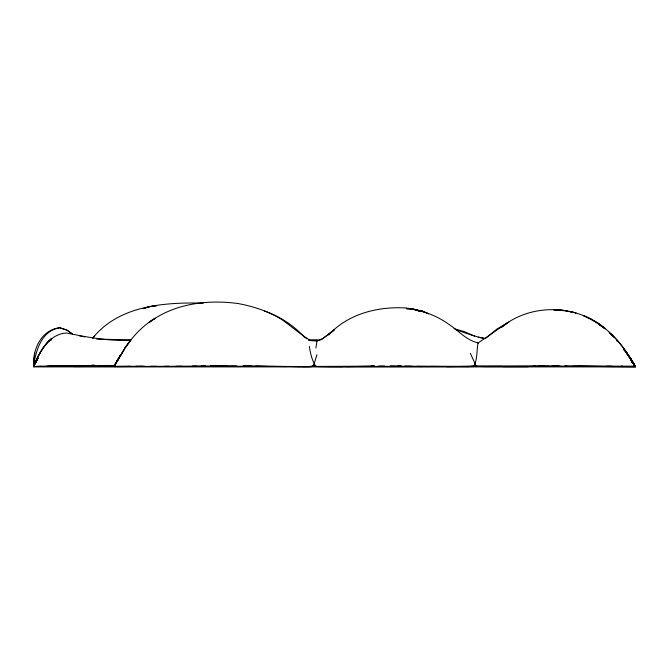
<?xml version="1.0" encoding="UTF-8"?>
<svg xmlns="http://www.w3.org/2000/svg" width="669" height="669" viewBox="0 0 669 669"><rect width="100%" height="100%" fill="white"/><g stroke="black" fill="none" stroke-linecap="round" stroke-linejoin="round"><path stroke-width="1" d="M33.718 365.884C32.447 349.26 41.52 329.733 59.733 327.701L66.825 330.06L72.536 334.048L66.883 330.06L59.8 327.835C41.771 330.453 35.909 350.238 33.609 365.7L38.024 358.283L33.701 365.993C39.638 351.543 48.971 334.149 66.465 332.986C87.606 337.276 108.821 341.332 130.589 340.262M33.726 364.664L34.679 353.04M41.511 366.286L33.45 366.545L33.843 365.751L33.45 366.545L55.811 365.675L73.741 366.018L78.173 365.433L87.187 366.052L94.354 365.466M470.332 353.282L476.345 366.503L635.266 366.336C625.783 350.439 615.003 333.998 598.772 324.289L605.052 328.554L590.819 318.82L583.544 315.643L598.563 323.319L605.102 328.722C576.695 304.044 530.542 303.141 501.574 327.2L507.528 322.851C497.519 329.382 488.036 336.457 478.067 342.938C476.495 350.648 477.666 359.496 473.652 366.553L328.68 366.679L315.325 366.528L314.99 366.052L317.524 366.52L342.561 366.629M315.902 348.072L316.989 341.048L323.094 338.322L334.182 329.8L328.621 334.968C348.106 313.736 378.169 306.21 406.183 308.008C421.169 310.048 435.962 315.149 448.339 323.955C458.365 330.394 466.268 340.454 478.444 342.946L478.067 342.938M316.922 354.695L313.527 365.91L308.702 366.645L248.617 366.102L239.577 366.562L217.149 365.976L208.159 366.503L73.749 366.553L143.107 366.261M33.617 366.077L36.904 359.679L33.634 366.085L33.868 365.575C38.342 355.624 43.184 345.421 51.781 338.338C43.125 345.58 38.158 355.925 33.634 366.035L38.409 355.95M37.765 358.367L33.693 365.935L37.74 358.417M73.791 366.461L73.833 366.378M33.843 365.642L36.561 360.675M113.881 366.562L124.601 348.875L113.881 366.553L120.295 355.64L113.922 366.47L130.639 366.278M119.199 357.121L113.947 366.453L125.362 347.336L130.672 340.295L124.877 348.148C132.83 336.34 142.748 325.519 155.133 318.293L149.12 322.416C174.3 303.5 207.858 299.336 238.365 303.592C253.752 306.469 268.386 311.286 281.774 319.523C291.416 326.464 300.381 334.241 310.441 340.613L316.989 341.048M113.922 366.47L120.203 355.532L114.123 366.604L169.884 366.286L164.591 366.278M475.291 366.353L566.685 366.278M92.79 338.129L94.714 335.821L92.682 338.113C118.982 305.407 164.373 302.171 203.276 303.149M474.38 366.018L468.425 366.637L430.318 366.403M474.472 366.194L446.892 366.712M485.928 338.163L496.908 329.039L509.151 321.839M321.304 339.752L333.873 330.193M50.961 339.885L48.753 341.29L51.488 339.743M401.04 366.227C371.839 366.445 341.943 366.629 313.1 366.495L301.577 366.637M250.214 365.767L243.993 365.684M224.115 365.659L216.965 365.592M210.86 365.784L212.65 365.567M210.676 365.792L212.466 365.583M225.001 365.675L221.422 366.102L216.94 365.575M250.273 365.901L244.001 365.558M371.22 365.918L373.912 365.617M104.807 365.567L100.375 366.035L97.657 365.642M400.731 365.65L398.055 365.926L400.748 365.709M104.197 365.634C85.063 365.876 65.997 365.199 46.872 366.261M397.996 365.951L400.706 365.684M182.403 366.261L176.19 366.269M210.66 365.834L216.062 365.6M204.881 366.043L170.863 366.286M209.18 366.303L199.345 366.278M370.584 366.311L346.467 366.612M236.834 366.269L211.847 366.052M156.496 366.278L150.282 366.286M225.119 365.692L210.785 365.751M225.194 366.094L202.958 366.261M372.006 365.809L373.787 365.684M225.152 365.742L218.939 365.65M236.818 366.269L231.491 366.286M384.742 366.269L378.378 366.252M557.929 366.303L532.95 366.319M250.934 365.684L245.632 365.583M252.029 366.261L243.098 366.211M411.652 366.269L404.561 366.278M251.109 366.269L243.081 366.194M474.405 365.542L474.639 365.893M144.905 366.278L135.983 366.261M250.122 365.918L243.926 365.567M396.474 366.303L390.278 366.169M544.541 366.269L538.328 366.261M308.953 340.178L320.493 340.036M501.884 366.361L390.161 366.252M558.858 366.286L551.699 366.294L559.702 366.261M535.635 366.278L475.968 366.395L486.388 366.645M612.01 366.278L606.432 366.286M384.892 366.294L378.654 366.269M196.669 366.286L192.254 366.294L198.442 366.269M564.176 366.294L635.341 366.52L630.859 358.827L625.833 352.145L627.564 354.553M374.573 366.152L315.843 366.436C311.913 360.633 310.475 353.19 309.304 346.341M426.32 366.428L417.013 366.286M549.015 366.269L475.483 366.361M291.818 366.545L311.403 366.595L313.903 366.043L311.403 366.595L271.765 366.453M439.491 366.47L425.902 366.436M564.235 366.252L635.266 366.353C628.5 354.252 620.606 342.603 610.136 333.388M211.22 366.094L290.045 366.528M561.534 366.278L532.909 366.403M308.718 340.086L317.624 340.22M33.45 366.896L635.55 366.896M503.113 366.637L528.485 366.612L486.413 366.612M286.282 366.604L254.705 366.278M96.771 339.116L131.375 339.869M399.134 366.144L400.948 366.177M614.376 366.62L635.374 366.562L633.367 363.819M614.334 366.645L572.982 366.252M288.088 366.47L300.214 366.629M201.72 365.675L205.316 365.876M201.896 365.625L205.492 365.851M107.801 365.617L114.09 366.094M269.707 366.52L256.486 366.286M577.64 366.286L635.408 366.62L631.921 361.461M568.667 366.537L565.104 366.303L635.433 366.654L631.962 361.369M404.653 366.269L421.821 366.587M313.778 365.751L315.542 365.884M413.743 309.262L406.551 308.718L413.643 309.045L420.4 311.545L414.696 309.588M109.373 365.475L113.839 365.893L98.569 365.659M313.769 365.818L315.542 366.01M114.09 365.976L109.624 365.458L97.95 365.659M313.017 365.642L315.659 365.976M92.138 364.914L94.923 365.266M478.235 337.251L484.95 338.43M564.134 310.709L553.823 309.856L560.94 309.872L568.04 311.328L566.083 311.018M454.109 328.696L464.094 331.531L474.605 336.147M455.581 329.574C465.465 333.037 475.166 336.674 485.518 338.69M630.365 358.107L635.374 366.512L625.306 350.589L635.366 366.528L629.211 356.493L635.374 366.512L630.307 357.89M79.327 335.805L84.779 336.925M264.514 311.026C279.667 316.27 293.474 325.276 304.387 337.067M303.801 336.524L306.82 338.715M609.116 332.493L613.891 337.193M313.251 364.848L314.514 365.976M610.538 333.831L611.959 335.11M635.257 366.378L631.285 360.098L635.374 366.512L631.043 360.348L632.213 362.021M624.879 350.982L623.734 349.452L625.507 351.827M627.162 354.043L628.885 356.343M627.279 354.21L630.173 358.341M630.365 358.935L635.416 366.604L635.132 366.227M631.762 361.745L635.408 366.62L629.454 357.104M631.896 361.812L635.433 366.654M631.845 361.352L635.408 366.604L628.801 356.435M629.295 356.962L635.316 366.428M633.409 363.735L635.408 366.604M629.044 356.585L630.165 358.341M474.388 365.433L474.647 365.993M149.63 306.611L142.873 308.718L149.563 306.72L156.521 305.725L149.63 306.611M622.63 366.319L621.334 366.328L622.596 366.294M421.896 310.751L414.805 309.814L421.721 311.202L428.478 313.803L421.896 310.751M575.825 312.824L569.988 311.704L575.884 312.875M617.771 341.575L616.484 340.136L617.771 341.575M86.727 366.018L86.418 365.425L86.727 366.018"/></g></svg>
